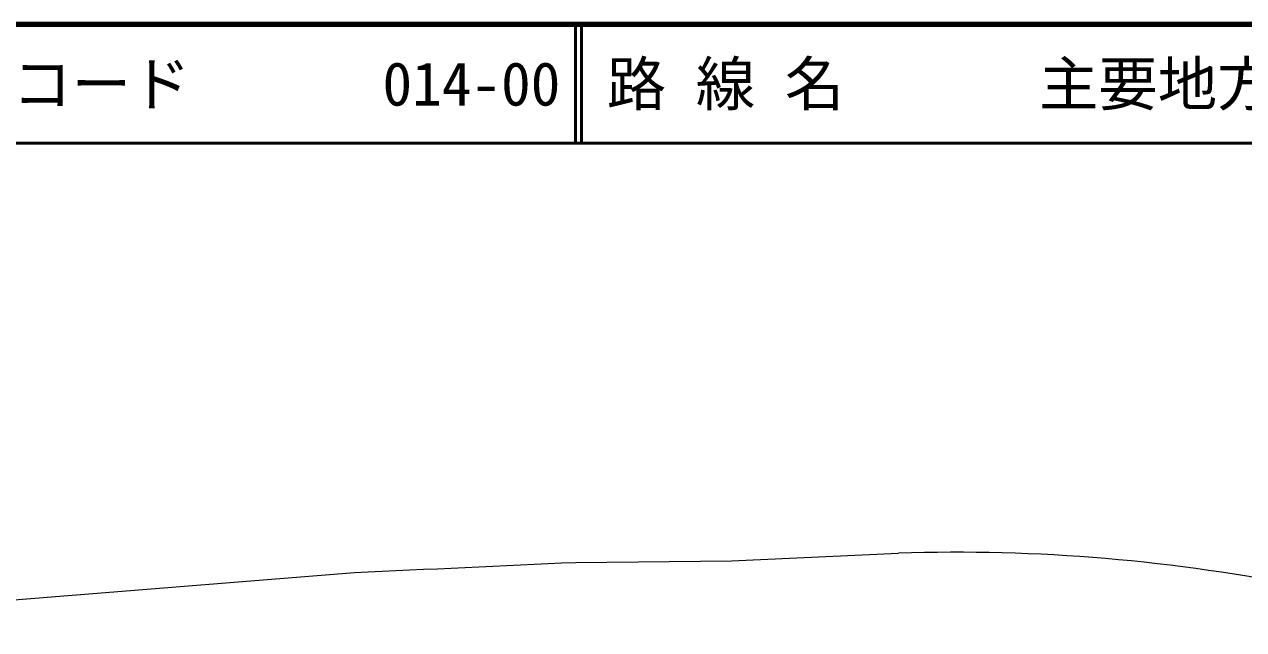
# Model space of a CAD drawing. Units: millimetres at full size, sheet at 1:1000; details may follow other scales. Extents: x 40000 to 680000, y 20000 to 380000.
# Drawn here: x 131399 to 233958, y 329091 to 380000 of the extents above; entities that cross this region are included whole.
import ezdxf
from ezdxf.enums import TextEntityAlignment as Align

# ---------------------------------------------------------------- set-up
doc = ezdxf.new("R2010")
doc.units = ezdxf.units.MM
doc.header["$LTSCALE"] = 1000
for name, color, linetype, lineweight in [('M-STR-HTXT', 7, 'Continuous', 13), ('M-TTL', 2, 'Continuous', 140), ('M-TTL-LINE', 7, 'Continuous', 50)]:
    doc.layers.add(name, color=color, linetype=linetype, lineweight=lineweight)
doc.layers.add('M-TTL-TXT', color=7, linetype='Continuous')
doc.styles.add('ＭＳ ゴシック', font='')
doc.styles.get('ＭＳ ゴシック').set_extended_font_data('MS Gothic')

msp = doc.modelspace()

# ---------------------------------------------------------------- linework, layer by layer
at = {"layer": 'M-STR-HTXT'}
msp.add_line((99753, 329091), (159168, 333908), dxfattribs=at)
msp.add_line((99753, 329091), (159168, 333908), dxfattribs=at)
msp.add_lwpolyline([(177776, 334750), (190871, 334879), (204929, 335521)], dxfattribs=at)
msp.add_lwpolyline([(177776, 334750), (190871, 334879), (204929, 335521)], dxfattribs=at)
for centre, radius, start, end in [((209707, 185852), 149746, 78.48432, 91.8285), ((209707, 185852), 149746, 78.48432, 91.8285), ((-129301, 6908431), 6580849, 272.51234, 272.67452), ((-129301, 6908431), 6580849, 272.51234, 272.67452)]:
    msp.add_arc(centre, radius, start, end, dxfattribs=at)
at = {"layer": 'M-TTL'}
msp.add_line((680000, 380000), (40000, 380000), dxfattribs=at)
msp.add_line((680000, 380000), (40000, 380000), dxfattribs=at)
at = {"layer": 'M-TTL-LINE'}
for p, q in [((177750, 380000), (177750, 370000)), ((177750, 380000), (177750, 370000)), ((178250, 380000), (178250, 370000)), ((178250, 380000), (178250, 370000)), ((40000, 370000), (680000, 370000)), ((40000, 370000), (680000, 370000))]:
    msp.add_line(p, q, dxfattribs=at)

# ---------------------------------------------------------------- texts
at = {"layer": 'M-TTL-TXT', "style": 'ＭＳ ゴシック'}
for s, p in [('図面コード', (120380, 375000)), ('図面コード', (120380, 375000)), ('014-00', (161521, 375000)), ('014-00', (161521, 375000)), ('路 線 名', (180380, 375000)), ('路 線 名', (180380, 375000)), ('主要地方道\u3000鹿野吉賀線', (216734, 375000)), ('主要地方道\u3000鹿野吉賀線', (216734, 375000))]:
    msp.add_text(s, height=3666, dxfattribs=at).set_placement(p, align=Align.MIDDLE_LEFT)

doc.saveas('drawing.dxf')
